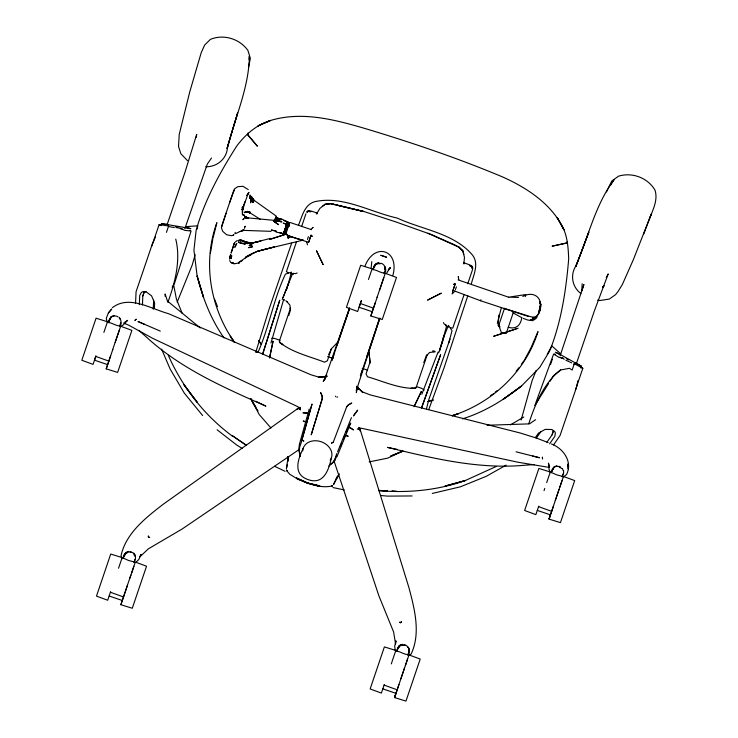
<?xml version="1.0" encoding="UTF-8"?>
<svg xmlns="http://www.w3.org/2000/svg" width="738" height="738" viewBox="0 0 738 738"><rect width="100%" height="100%" fill="white"/><g stroke="black" fill="none" stroke-linecap="round" stroke-linejoin="round"><path stroke-width="1.11" d="M108.403 322.663C112.333 321.98 123.154 331.546 120.792 320.31L119.288 317.967M135.451 558.657L134.076 562.273L135.451 558.657L135.451 556.157L133.947 553.814M371.177 267.839L371.786 261.584M384.867 267.451L384.867 269.711L385.199 266.501M373.013 269.748C376.943 269.075 387.764 278.632 385.402 267.396M408.584 651.322L408.584 649.062M408.907 650.372L408.917 648.102M396.684 651.239C401.038 651.054 411.426 660.012 409.12 649.006L407.616 646.663M562.245 476.628L563.601 473.04L563.601 470.54M165.1 296.233L165.127 293.964L167.452 301.049L200.238 327.949M287.848 461.176L287.921 456.637M370.089 362.007L370.052 363.087L369.037 352.515L370.089 362.007L366.057 373.898L367.45 376.758C383.133 381.269 398.751 388.751 415.365 388.336L411.195 388.234L415.226 388.382L416.048 387.736M142.452 304.96L142.812 295.929L144.288 291.593M153.273 309.231L153.633 300.2M139.316 304.674L139.703 295.523L141.345 292.469L142.582 291.778L146.161 291.87L151.539 295.809L154.62 302.884L154.38 308.456M135.552 303.124L136.078 291.704L152.323 244.047L155.45 237.073M245.164 216.677L244.665 216.455L247.996 217.931L245.182 217.092C251.501 218.356 245.782 218.909 243.826 214.906L243.116 214.841L243.669 214.647L245.062 216.714L247.986 217.941L246.308 217.147M582.19 283.77L581.738 291.076L583.906 284.471L560.087 355.864M287.931 461.167L288.207 457.744M282.248 299.462L288.715 282.737M249.057 59.437L249.37 56.005C249.01 87.85 234.785 117.748 227.396 148.338C226.317 159.279 216.612 167.111 205.754 166.733M285.966 233.153L288.29 225.68M356.989 387.939L356.362 392.653L357.22 386.527M470.143 265.043L463.944 262.765L464.479 257.451L463.132 251.999M498.906 315.181L498.132 325.596L500.124 326.925M288.18 456.518L286.427 468.658L287.368 464.423M392.874 275.366C399.858 250.21 374.719 241.566 365.042 265.929M472.717 267.931L472.006 266.649L472.717 267.931L472.431 269.905L467.763 283.733M197.304 228.937L197.793 225.8L185.792 226.649M251.298 254.619L245.431 257.802L238.688 262.783M196.207 137.388L196.705 134.307L184.998 172.222L167.231 224.306M210.385 253.282L212.775 239.186M359.037 427.348L358.65 429.442L359.351 427.56M357.1 386.546L356.297 390.67L379.627 318.613M248.558 67.186L250.357 58.376L247.913 50.433C239.666 38.791 223.651 33.837 210.404 39.372L204.62 45.083L201.206 52.702L189.721 91.992L179.233 134.371L178.531 146.392L180.819 153.698L187.507 160.653M525.299 296.602L525.714 294.573L508.777 297.165L518.565 297.432M446.684 325.873L439.553 350.753L444.119 335.458L442.569 341.62L438.63 352.838M269.601 357.672L273.078 341.168L269.508 357.976M123.015 558.389L125.681 552.845L128.301 551.895L131.327 552.255M551.166 472.772L553.832 467.228L556.452 466.287L559.478 466.637M497.329 323.244L501.406 307.497M578.048 380.448L576.295 387.893L560.041 435.549L553.537 444.94M448.815 342.847L452.025 330.633L448.418 325.384L442.505 340.31M230.68 254.905L230.219 256.815L230.736 254.831M213.051 238.079L216.88 222.673C202.286 262.516 210.275 308.06 234.509 342.358M435.383 351.74L429.498 352.515L427.016 355.31M426.49 408.824L428.723 399.885L450.014 339.028M161.004 225.579L161.465 223.771L168.292 224.638L161.465 223.771M309.24 408.981L299.444 444.147L298.807 449.027L300.062 454.091M546.941 442.191L552.125 434.802L553.186 430.992M276.021 232.055L283.641 233.651L287.423 222.645L283.576 233.863L286.501 224.251L283.207 223.144L286.547 224.112L287.386 221.686L284.093 220.579L287.386 221.686L286.842 223.863M471.333 283.798C473.667 274.647 479.183 263.835 472.56 255.173C454.018 233.088 422.053 229.712 397.21 218.051C370.411 212.193 342.995 195.413 314.849 201.668C304.333 204.527 302.174 216.474 298.493 225.155M234.924 233.439L235.219 232.396M195.173 254.721L192.175 265.154L177.175 302.11M467.809 295.726L444.008 367.985L428.713 409.645M283.586 299.739L270.966 343.059M286.538 289.822L291.501 272.147L285.44 274.112C273.595 298.945 269.315 326.63 258.245 351.749L256.187 352.413M521.139 420.014L532.163 380.504L536.175 370.421M255.818 352.155L269.222 308.678L291.667 243.116M299.729 407.339L299.139 409.249L300.117 407.358M285.781 232.811L285.348 234.131C287.875 228.227 283.272 235.302 287.368 234.712L286.944 234.232M288.743 315.541L290.421 310.172M241.898 260.846L242.036 260.357L238.826 262.377M262.673 354.24L279.757 300.163L262.599 354.194M521.858 317.368C520.834 325.015 516.268 329.794 508.15 327.22M307.46 239.472L308.364 236.63M260.2 219.287L249.831 212.728L246.308 211.861L249.831 212.701L246.769 211.898L244.103 212.203L244.416 212.692L245.948 211.861L249.831 212.71L246.824 211.981M310.809 210.985L317.109 212.95L319.905 208.393L325.107 204.278L330.578 203.513L363.631 211.409L395.9 221.926L431.223 234.509L455.161 245.09L458.944 247.202L463.077 251.169M112.462 350.255L120.654 326.224L131.881 330.356L117.637 372.404L106.207 368.852L112.813 349.425M106.207 368.852L110.617 355.901M129.823 578.352L135.312 562.07L146.539 566.212L132.286 608.25L120.866 604.708L130.866 575.077M283.235 233.9L284.029 232.535L283.263 233.817L279.951 232.774L283.235 233.9L287.7 221.704L284.453 231.381M377.072 297.34L385.264 273.309L396.49 277.451L382.247 319.489L370.817 315.947L377.422 296.519M464.359 263.079L463.824 262.341M546.683 482.615L550.299 471.988L538.878 468.445L524.626 510.484L535.853 514.626L537.301 510.41L550.465 514.875L549.017 519.091L563.463 476.453L574.69 480.595L560.437 522.633L549.017 519.091L553.426 506.13M292.977 274.259L293.65 273.447L293.004 274.084M549.93 350.412C561.47 321.168 566.074 289.997 568.694 258.844C568.26 248.558 567.642 238.245 563.5 228.679C551.397 203.882 527.236 188.015 502.781 177.028C458.575 158.439 413.096 143.034 367.21 129.159C336.187 120.008 302.737 110.811 270.634 120.442C256.556 124.759 245.32 134.556 236.64 146.179C219.878 172.563 204.675 200.136 196.133 230.376L193.937 250.071L197.166 276.353L203.577 297.479L197.147 275.947C202.655 297.884 210.902 319.406 224.038 337.949M119.205 330.44L115.165 342.506M242.894 208.9L243.143 209.924L243.475 206.658L248.272 193.162M131.705 572.826L133.864 566.286M238.503 263.328C242.931 260.708 231.4 267.119 229.758 260.542M383.815 277.525L379.775 289.591M405.374 665.676L408.981 654.92L420.208 659.062L405.965 701.1L394.535 697.558L407.533 659.135M559.856 487.209L562.005 480.669M360.375 375.826L362.183 370.402M366.5 357.404L379.452 318.401M285.883 233.374L285.597 233.245M332.045 360.089L349.517 307.829M244.472 228.319L245.154 226.289L244.942 226.926M123.836 596.027L124.916 592.817M288.687 224.334L289.278 222.572L288.171 225.468L288.955 223.217M337.211 342.727L331.371 348.862L327.368 360.771L324.517 362.192C309.333 356.233 292.396 352.672 279.481 342.229L282.848 344.692L279.554 342.349L279.305 341.343L279.822 341.436M373.797 307.266L375.227 302.986M397.505 688.877L398.944 684.596M95.94 355.901L93.043 364.387L81.817 360.255L96.069 318.207L107.499 321.759L103.873 332.386M118.532 568.232L122.157 557.605L110.728 554.053L96.475 596.101L107.702 600.243L110.599 591.747M125.276 591.747L127.471 585.28M285.938 232.359L288.272 225.496M286.141 232.627L286.418 231.787M288.567 272.765L286.399 271.704L296.547 241.594M301.63 226.548L305.938 213.762M279.462 340.79L290.495 308.032L290.219 308.899L289.942 305.172L286.722 301.436M361.269 300.855L357.653 311.482L346.426 307.34L360.679 265.293L372.109 268.844L368.483 279.471M361.177 373.613L379.922 318.143M416.25 387.192L427.33 354.452M450.42 327.672L452.781 328.152L464.137 294.48M504.543 308.198L498.74 325.403L501.582 333.041L506.425 332.875L513.316 312.451M392.201 661.082L395.826 650.455L384.397 646.903L370.144 688.951L381.371 693.093L384.267 684.596M391.306 663.905L392.007 661.848M537.301 510.41L538.749 506.139M544.044 490.595L544.773 488.39M288.447 225.8L288.576 225.459M332.082 360.199L333.917 354.793M337.229 345.061L349.351 309.388M400.789 678.951L404.535 667.927M555.262 500.484L559.007 489.469M95.829 356.269L94.501 360.181L107.656 364.646M151.807 246.003L159.14 224.564L168.605 226.04L166.447 232.378M184.86 228.549L207.341 164.057L211.511 158.006M167.858 302.405C175.091 282.553 180.967 260.127 175.745 239.13M226.031 213.347L221.428 227.774L222.682 231.298L226.594 234.767L231.511 235.69L232.728 235.339M229.481 202.941L234.675 188.716L237.811 186.686L243.033 186.317L248.254 189.592M243.236 206.732L245.025 201.474M253.909 200.625L253.411 202.101L249.665 198.015L253.466 201.954L252.165 200.109L252.977 200.561L252.876 199.767L253.927 200.588L252.811 199.112L253.927 200.579M233.245 262.617L231.87 262.414M361.445 300.421L359.111 307.266L372.266 311.731M528.795 423.667C535.151 403.907 544.063 382.967 560.668 369.729M550.465 364.664L552.328 359.212M575.52 389.765L582.817 368.308L574.33 363.696L572.162 370.024L569.385 368.299L560.954 369.932L553.5 375.688L549.875 381.481M552.125 434.802L553.611 430.457M576.175 364.268L594.311 311.095L608.204 273.918L606.249 277.589M110.054 319.167L111.742 316.408L114.113 315.56M254.038 200.266L251.63 196.908L254.038 200.266L276.178 216.049M243.789 230.385L239.832 231.575L243.789 230.385L270.994 231.335M243.891 230.072L242.11 230.542L243.909 230.016L242.562 230.072M285.772 232.59L285.495 233.522L288.189 225.57L287.23 228.817M301.953 440.448L299.711 446.979L299.111 451.601L300.301 456.361M303.244 448.16C297.774 459.516 292.663 474.506 308.244 479.672C323.751 485.069 328.761 469.986 331.445 457.726M374.664 266.252L374.987 265.293M336.823 453.501L334.969 458.935L332.635 462.975L328.816 466.038M552.854 469.396L554.552 466.647L556.922 465.789M120.866 604.708L123.744 596.378M370.817 315.947L373.696 307.617M528.297 316.436L480.576 300.753L480.945 299.683M397.413 689.227L394.535 697.558L395.983 693.342L382.828 688.877M349.434 308.373L324.48 379.876L326.371 376.122M249.822 212.756L248.023 212.304M289.158 223.715L288.401 224.786M421.527 408.114L440.614 354.738L421.444 408.105M243.033 208.808L243.771 206.548M286.934 223.983C289.582 216.059 284.859 229.952 287.377 222.941L285.975 226.88M455.401 289.665L456.416 286.861M423.796 362.552L426.472 355.144M643.674 234.158L651.294 214.02L633.379 259.601L622.282 284.684L617.789 291.897L615.557 294.656L609.302 299.075L599.773 300.523L597.614 300.117M283.041 297.654L292.562 273.586M333.29 442.163L331.583 443.086L333.29 442.163L346.685 406.795L348.419 404.821L351.777 403.003L348.456 404.858L346.685 406.795M438.031 352.137L421.832 394.24M119.418 326.427L120.792 322.81M384.028 273.512L385.402 269.896M407.745 655.123L409.12 651.506M562.227 476.656L563.601 473.04M108.412 312.857L111.623 309.148L108.412 312.857L106.263 318.327L107.259 322.331M649.708 218.208C653.139 209.343 658.047 199.943 655.049 190.229C647.89 177.793 632.171 171.945 618.545 176.179L611.793 181.004L608.37 188.089M142.812 295.929L144.27 292.257L145.986 291.575M285.827 300.744L287.405 302.091M337.552 451.933L351.436 417.607M335.735 458.003L334.462 461.13L330.403 464.377M340.384 446.555L341.648 443.427M334.443 461.149L336.565 455.946M336.915 456.859L350.734 423.059L348.539 426.859M537.716 315.135L535.871 318.622L532.707 320.643L527.771 320.043L523.242 318.382M286.639 223.891L287.552 221.751L284.582 230.994M390.024 267.774L386.684 273.097M580.705 367.967L581.452 366.26L575.649 362.865M328.65 354.563L331.371 348.862M338.216 475.982L336.214 478.722L337.146 476.711M335.762 479.709L333.493 484.617L339.379 473.888M452.874 292.34L452.145 293.909L454.931 291.123M414.442 405.955L421.324 391.463L414.073 406.693M606.498 191.954L607.881 189.094M108.44 322.183L111.023 316.989L113.643 316.048M373.05 269.269L375.633 264.084L378.253 263.134L381.278 263.494M396.767 650.879L399.35 645.695L401.97 644.744L404.996 645.104M524.598 359.886L531.249 347.229L537.993 331.62C525.548 371.758 492.098 402.93 452.477 415.605M140.082 556.184L141.069 554.386L138.827 559.432L136.004 562.31M547.236 354.277L551.858 345.919L560.732 353.862M326.805 375.144L323.244 381.408L325.633 377.303M549.413 351.463L539.736 367.395L521.222 386.297L503.307 399.175L521.489 385.992C503.805 400.061 484.183 412.127 462.486 418.852M172.166 287.23L174.5 283.401L191.087 231.031L184.565 230.311L180.773 228.337L175.967 227.535M336.214 478.722L338.032 475.816M610.354 185.561L614.007 179.721C594.976 205.247 588.232 237.664 575.548 266.455C570.077 275.431 572.328 287.266 580.861 293.475M548.666 383.409L534.773 405.632L553.629 354.037L559.118 357.386L563.306 358.114M458.833 279.601L458.27 276.639L458.381 277.174M535.299 437.689L538.482 433.123L545.225 429.378L551.895 429.525L554.801 431.638L555.373 432.938L554.828 436.37L549.598 443.87M353.539 416.038L357.681 410.134L353.76 415.236M536.388 438.068L540.926 431.592M516.203 371.352L518.786 367.828M521.369 364.304L523.952 360.771M245.431 257.802L245.394 258.042M222.193 225.533L221.631 226.206L233.881 190.081L233.918 190.958M388.28 269.933L390.559 267.58L388.944 268.909M139.593 557.079L148.421 548.795L182.092 529.035L299.379 449.377M312.737 227.756L313.124 227.387L310.892 229.407M602.577 287.156L604.099 285.735L602.476 287.248M235.339 241.926L237.083 240.597M495.207 392.284L496.932 390.753M299.139 407.459L296.694 409.618L299.158 407.616M112.379 307.7C129.049 294.554 151.318 309.038 168.329 313.604L311.002 374.803L318.862 377.118L327.045 376.306L318.346 377.404L326.906 376.297L325.799 376.518M274.01 221.077C275.126 219.334 280.431 221.511 274.693 220.404L248.014 217.876M563.371 477.08L566.581 474.506C572.836 461.785 563.463 448.483 551.47 443.99M298.825 407.791L163.144 504.312C145.856 517.679 125.838 533.223 121.023 555.788L122.48 558.684M322.294 206.382L325.107 204.278L330.504 203.623L363.585 211.52L337.118 205.201M284.425 299.932L283.65 300.191L284.038 299.905M534.847 318.548L536.895 317.137L530.281 320.135L534.847 318.548L532.661 317.847M297.119 272.959L295.689 273.632L292.968 273.328M573.444 364.295L574.33 363.696M535.64 419.673L529.46 423.87L487.062 425.254M124.768 322.229L127.609 320.357L123.292 324.904L120.617 326.583M505.816 333.244L506.425 332.875M490.53 395.596L493.482 393.806M510.438 424.867L523.805 416.988M250.662 254.186L245.68 257.11L257.11 251.464M242.534 209.158L241.861 209.546L242.461 209.444M357.22 429.212L359.111 428.151L361.528 428.271L517.523 462.145L549.21 467.422M506.157 465.134L486.268 476.305L460.447 486.794L432.293 493.445M403.031 451.176L390.882 456.01M189.528 230.45L190.303 230.062M285.053 471.305L274.647 466.296M408.132 655.593L411.048 654.191C421.02 633.361 414.544 608.85 408.944 587.706L359.83 428.492M235.385 233.697L239.398 231.797M402.09 451.361L387.745 458.132L369.157 461.896M496.093 466.508L465.124 480.613L444.996 486.093L465.586 480.429C437.846 490.3 407.966 493.205 378.714 490.622M251.593 253.789L257.175 251.418L274.315 246.944M390.817 455.964L402.828 451.047M273.355 221.197L275.422 220.385L274.37 219.776L275.486 218.088L275.947 218.725L277.912 218.743L278.134 218.19L275.864 216.981L278.411 218.955L280.311 219.398L276.907 219.638L278.457 220.348L276.565 220.561L281.861 221.907L274.693 220.404M522.799 296.445C536.139 289.342 545.197 301.307 538.38 314.037L540.41 304.886L539.939 302.709M123.098 558.029L128.523 560.456L134.316 561.959M551.24 472.421L556.664 474.838L562.467 476.351M376.352 263.494L378.723 262.645M376.029 264.453L378.4 263.595L380.227 263.817M128.772 551.406L126.401 552.255L124.704 555.013L126.078 553.214L127.656 552.642M402.441 644.256L400.07 645.104L398.372 647.863L399.747 646.064L402.118 645.206L403.935 645.427M302.672 240.274L265.569 249.149M336.98 397.164L337.69 396.915M518.104 328.226L493.639 336.297L516.231 328.917M427.846 401.555L433.271 399.978M427.772 401.601L433.114 400.07M257.184 251.409L266.141 248.909M257.331 251.326L274.278 246.972M251.962 243.088L260.92 241.068L251.99 243.088L241.861 241.28L249.758 243.06L245.662 242.082L248.051 243.088L247.802 243.761L248.143 243.116L249.758 243.06L245.671 242.046L251.99 243.088L270.625 238.365M332.211 485.973C320.541 488.639 308.549 483.704 297.903 479.23L289.831 474.331L286.621 470.503M317.46 212.682L316.565 213.005M275.006 220.791L276.464 220.542L274.61 220.763M501.582 333.041L501.231 332.626M326.233 204.103L330.504 203.623L334.914 204.675M534.321 464.571L524.414 465.281C477.984 469.451 432.274 458.178 387.478 447.394L397.284 449.414M412.136 495.954L387.505 496.12L380.909 495.521M301.464 240.108L303.3 240.118L300.56 239.878L302.626 240.284M433.381 351.62L434.341 351.639M297.903 479.23L296.51 478.252L307.801 483.039L319.665 486.111L317.967 486.038M432.569 350.901L434.414 350.993M378.428 490.447L387.478 490.927L379.572 490.419M271.722 338.262L274.665 338.465L280.071 340.31M180.293 228.762L182.212 228.983M183.651 227.507L185.45 227.608M289.997 222.461L311.501 229.675M190.828 228.522L166.124 224.37M175.432 226.474L178.209 226.87M186.456 227.756L189.565 228.3M169.14 226.64L174.352 227.553M344.286 489.921L332.967 487.56M161.336 224.97L159.14 224.564L160.893 225.597M319.729 485.779L307.801 483.039L296.658 477.956M319.665 486.111L307.709 483.316L296.51 478.252M532.707 456.019L539.524 457.754L516.046 451.804M345.227 435.383L348.216 436.287L345.116 435.152M504.866 308.604L530.281 316.602C538.03 319.425 541.037 310.495 540.631 304.25L539.699 301.621M306.39 422.007L303.235 421.02L306.159 422.127M446.582 326.417L448.501 327.045M234.361 263.807L231.363 262.516M307.589 241.999L291.602 236.686M285.993 234.25L287.359 234.702M362.192 368.345L367.598 370.162M416.297 386.537L421.712 388.354L424.175 389.987M289.268 223.789L287.46 223.125L289.241 223.854M289.434 225.957L286.851 224.896L289.647 225.911M287.672 228.439L285.855 227.821L287.635 228.568M286.695 231.345C284.564 229.066 282.995 233.789 286.113 233.097M286.658 231.464L285.006 230.902L284.25 232.608L286.086 233.18M109.159 596.027L122.314 600.492M508.722 297.239L458.086 279.896M327.598 356.583L332.995 358.437M123.541 322.995L128.993 325.329L152.867 338.428L297.534 406.555L299.527 407.939L300.394 409.931L300.209 408.16M290.468 273.429L292.377 274.102M360.365 303.484L373.493 308.207M538.555 506.628L551.683 511.351M95.755 356.399L108.883 361.122M384.083 685.095L397.21 689.818M110.414 592.245L123.541 596.968M298.087 238.854L300.966 239.924L289.748 236.4L292.331 237.313L289.73 236.557L288.226 238.346L287.58 235.505L286.575 234.444M454.35 290.91L480.576 300.753M565.898 360.236L571.673 362.865M560.88 357.792L561.397 357.995M548.159 442.597L536.664 438.141L520.336 433.031L370.144 394.876L362.515 391.933L356.546 386.315L362.773 392.478L356.666 386.389L358.059 388.658M144.482 324.305L138.006 321.528L160.303 331.113M427.911 233.217L458.944 247.202L462.846 251.003L462.043 250.182M555.382 352.201L560.059 354.36M280.606 218.54L284.213 220.21M288.77 235.367L290.182 236.022M255.846 401.287L265.855 406.131C223.743 387.441 180.616 368.566 146.327 336.998L138.901 330.412M580.861 367.312L582.817 368.308M556.553 352.81L559.367 354.277M512.827 312.746L521.01 317.266M566.258 358.53L568.684 359.895M581.452 366.26L559.644 354.175M559.33 467.071L561.701 468.473M561.784 357.764L564.247 359.249M446.518 325.421L444.184 324.01L443.455 322.607M242.156 448.455L236.557 444.903L217.101 429.784M246.317 445.217L232.258 435.669L246.271 445.291M239.463 240.228L240.533 240.994M232.516 436.232C204.315 415.402 182.471 387.293 168.292 355.292M458.953 247.064L462.846 251.003M250.376 398.723L251.879 400.393L259.195 414.525L270.957 427.985M356.666 386.389L358.53 389.406L357.875 386.924M202.618 415.522L184.297 393.105L170.155 369.055L161.594 349.12M258.798 340.938L261.446 344.498M258.734 340.753L261.409 344.406M446.093 326.021L445.964 325.117L446.176 325.707M234.601 342.478L230.247 336.177L233.937 341.657M335.449 396.158L335.864 396.786M257.996 410.918L252.968 403.382L250.828 398.751M356.685 386.629L357.912 388.483M119.215 317.294L120.589 319.406M133.873 553.14L135.238 555.262M134.002 554.801L134.916 556.212M250.948 398.769L255.883 407.182M554.856 353.742L555.225 354.517M306.639 241.787L307.488 244.831M182.258 313.521L176.428 299.13L173.596 284.637M214.546 299.167L217.489 306.676M550.179 472.329L549.072 469.368L548.445 463.141L549.561 466.351M334.056 461.01L378.88 595.806L393.612 631.986L395.55 643.923L396.002 640.879L394.692 646.239L395.19 650.243M463.086 251.852L463.796 254.389M359.674 428.151L360.402 431.232L359.766 428.031M415.153 387.782L415.226 388.382M381.334 263.346A4.723 3.764 18.9 0 1 384.609 266.436M558.887 466.305A4.723 3.764 18.9 0 1 560.437 466.886M562.218 468.418A4.723 3.764 18.9 0 1 562.956 470.392M404.572 644.809A4.723 3.764 18.9 0 1 408.179 647.65M130.257 551.84A4.723 3.764 18.9 0 1 131.844 552.282M132.563 552.651A4.723 3.764 18.9 0 1 133.781 553.675M113.421 316.15A4.723 3.764 18.9 0 1 118.052 316.897M302.746 450.918A14.889 11.845 18.9 0 1 321.131 441.721A14.889 11.845 18.9 0 1 330.163 460.217M472.219 267.119L472.2 268.466L472.219 267.119L470.014 265.394L469.857 265.892L472.219 267.119M499.109 325.089L499.082 325.818L499.109 325.089M247.451 194.814L246.649 195.552L247.451 194.814M134.999 320.301L136.106 319.277L134.999 320.301M248.042 133.2L247.793 134.842L257.387 146.198L247.719 134.731L248.042 133.2M250.671 201.529L250.699 202.719L250.671 201.529M230.533 254.887L229.629 258.881L230.533 254.887M233.983 244.463L234.675 242.848L233.983 244.463M234.094 243.891L231.142 252.94L234.094 243.891M540.631 304.25L539.1 311.934L540.788 304.434L539.773 302.82L540.631 304.25M286.916 470.789L286.565 470.124L286.916 470.789M231.695 255.8L231.059 258.632L231.695 255.8M237.618 112.951L227.055 148.31L237.618 112.951M311.98 404.221L301.943 439.82L303.742 441.02L301.943 439.82L311.98 404.221M322.303 398.52L311.261 434.673L322.303 398.52L322.137 395.9L320.56 392.413L322.082 395.909L322.303 398.52M455.198 283.853L452.708 291.289L455.198 283.853M240.837 240.09L239.094 240.034L238.106 240.883L238.955 240.357L240.551 240.92L240.846 240.053L243.328 240.828L240.846 240.053M245.745 241.843L243.319 240.883L245.745 241.843M249.868 212.59L247.092 211.668L249.859 212.627M109.51 318.982L108.412 322.321L111.023 316.989L109.51 318.982M124.168 554.828L123.071 558.168L125.681 552.845L124.168 554.828M374.12 266.067L373.022 269.407L375.633 264.084L374.12 266.067M397.837 647.678L396.74 651.017L399.35 645.695L397.837 647.678M552.319 469.211L551.212 472.551L553.832 467.228L552.319 469.211M250.034 212.092L248.789 211.631L250.034 212.092M309.997 238.217L308.595 242.396L311.15 234.979L309.997 238.217M271.418 230.053L276.113 231.142L271.418 230.053M275.781 217.267L280.145 219.334L275.781 217.267M283.982 232.774L283.733 233.512L283.982 232.784M287.626 222.073L287.368 222.821L287.626 222.073M464.174 263.484L463.999 263.973L463.363 263.318L464.174 263.484M253.282 202.498L250.828 200.598L253.282 202.498M247.82 218.439L244.527 217.664L247.82 218.439M274.25 221.677L278.53 224.601L274.25 221.677M316.491 213.374L316.325 213.872L317.229 213.743L316.491 213.374M310.689 211.336L310.514 211.834L307.894 211.363L306.971 212L307.091 212.452L307.894 211.363L310.689 211.336M588.057 234.038L575.825 266.639L588.859 232.119L588.057 234.038M248.844 192.433L247.959 194.094L248.844 192.433M344.609 436.14L343.345 439.267L344.609 436.149M347.57 428.852L346.306 431.979L347.57 428.852M280.486 218.946L276.925 219.49L281.51 219.684L280.486 218.946M542.522 458.805L542.393 457.117L542.504 458.851M567.457 241.575L566.784 242.977L552.089 246.188L566.655 243.023L567.457 241.575M236.714 243.439L234.887 247.165L236.714 243.439M331.805 486.019L332.478 485.705L331.805 486.019M250.8 197.47L250.514 198.024L249.721 197.415L251.151 198.826L250.8 197.47M275.781 219.112L275.237 220.099L276.824 219.168L275.781 219.112M251.843 243.272L249.721 243.346L251.843 243.272M247.507 211.354L247.212 211.769L247.507 211.354M243.826 218.669L242.996 219.647L243.826 218.669M289.61 236.52L288.226 238.346L287.589 235.514L289.61 236.52M233.743 234.905L233.273 235.191L233.743 234.905M401.463 621.793L400.845 622.485L399.526 622.18L400.43 622.9L401.463 621.793M270.32 238.475L269.49 238.9L270.32 238.475M246.52 242.747L244.979 244.084L239.841 243.023L238.448 242.046L244.998 244.029L246.52 242.747M454.396 283.955L453.602 284.471L454.396 283.955M441.149 293.217L427.726 300.043L441.149 293.217M258.992 125.359L257.949 125.967L270.634 120.442L258.992 125.359M307.58 211.4L307.008 211.705L308.355 211.123L307.58 211.4M250.8 196.548L249.795 196.649L250.8 196.548L251.723 197.452L249.914 194.998L250.8 196.548M458.547 413.64L452.293 415.734L458.547 413.64M471.674 265.957L471.213 266.104L472.246 266.741L471.674 265.957M285.541 234.324L269.85 239.352L285.532 234.343M309.038 210.773L308.097 211.05L309.305 211.179L309.038 210.773M252.553 246.695L248.595 247.636L252.553 246.695M277.645 220.339L276.685 220.533L280.892 221.594L277.645 220.339M251.999 245.062L249.112 245.606L252.009 245.09M349.858 427.505L347.995 427.809L349.83 427.542L353.456 429.913L349.858 427.505M149.657 537.402L148.421 536.84L148.356 535.917L148.495 537.43L149.657 537.402M251.723 243.734L249.555 243.918L251.732 243.789M277.294 220.561L274.684 220.422L277.294 220.579M396.527 491.397L391.998 491.157L396.527 491.397M307.248 413.049L302.94 412.773L307.257 413.096M386.583 257.23L380.9 255.302L386.583 257.23M248.771 190.266L248.771 190.266M196.981 401.952L184.076 384.922L196.981 401.952M557.983 218.863L557.208 217.673L563.952 229.786L557.983 218.863M323.087 264.545L316.574 250.948L323.087 264.545M312.017 236.428L311.694 235.542L312.017 236.428M568.205 466.536L567.928 463.962L568.232 468.861L568.205 466.536M242.451 210.192L242.332 206.834L242.47 214.989L242.451 210.192"/></g></svg>
